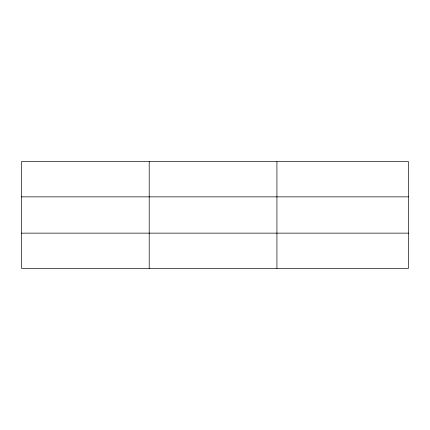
<?xml version="1.0" encoding="UTF-8"?>
<svg xmlns="http://www.w3.org/2000/svg" width="430" height="430" viewBox="0 0 430 430"><rect width="100%" height="100%" fill="white"/><g stroke="black" fill="none" stroke-linecap="round" stroke-linejoin="round"><path stroke-width="0.64" d="M149.21 268.368L149.21 161.632M276.92 268.368L276.92 161.632M408.5 196.854L408.5 161.632L21.5 161.632L21.5 268.368L408.5 268.368L408.5 196.854L21.5 196.854M21.5 233.146L408.5 233.146"/></g></svg>
